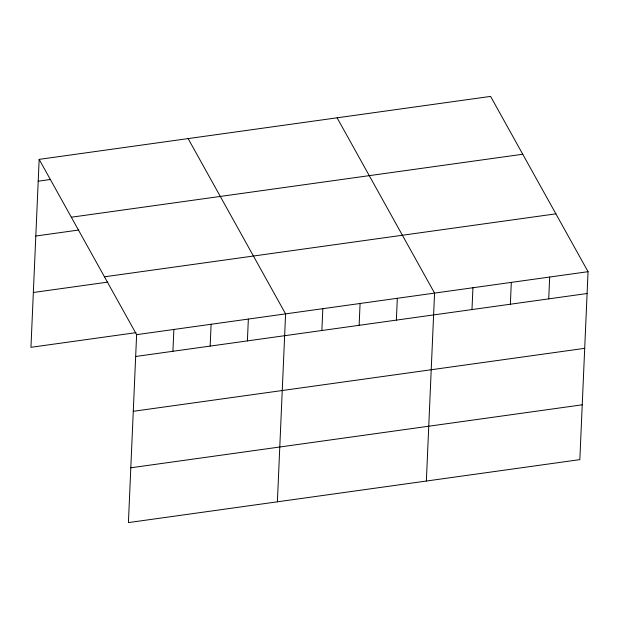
<?xml version="1.0" encoding="UTF-8"?>
<svg xmlns="http://www.w3.org/2000/svg" width="619" height="619" viewBox="0 0 619 619"><rect width="100%" height="100%" fill="white"/><g stroke="black" fill="none" stroke-linecap="round" stroke-linejoin="round"><path stroke-width="0.93" d="M39.159 159.369L136.621 334.655L128.412 522.598L579.841 459.631L588.05 271.687L490.588 96.402L39.159 159.369L30.95 347.313L135.994 332.658M172.91 351.29L173.862 329.463M210.151 346.091L211.11 324.263M247.399 340.899L248.351 319.071M277.389 501.823L285.591 313.879L188.13 138.586M321.88 330.507L322.832 308.68M359.128 325.315L360.08 303.488M396.369 320.116L397.321 298.288M426.359 481.04L434.561 293.097L337.1 117.811M471.98 309.57L472.939 287.742M510.358 304.215L511.309 282.388M548.728 298.861L549.68 277.041M38.2 181.197L50.619 179.464M71.317 217.215L522.746 154.239M35.809 236.017L78.783 230.02M104.456 276.809L555.885 213.841M33.341 292.493L107.83 282.102M136.621 334.655L588.05 271.687M135.669 356.482L587.098 293.514M133.271 411.302L584.707 348.335M130.81 467.786L582.239 404.811"/></g></svg>
